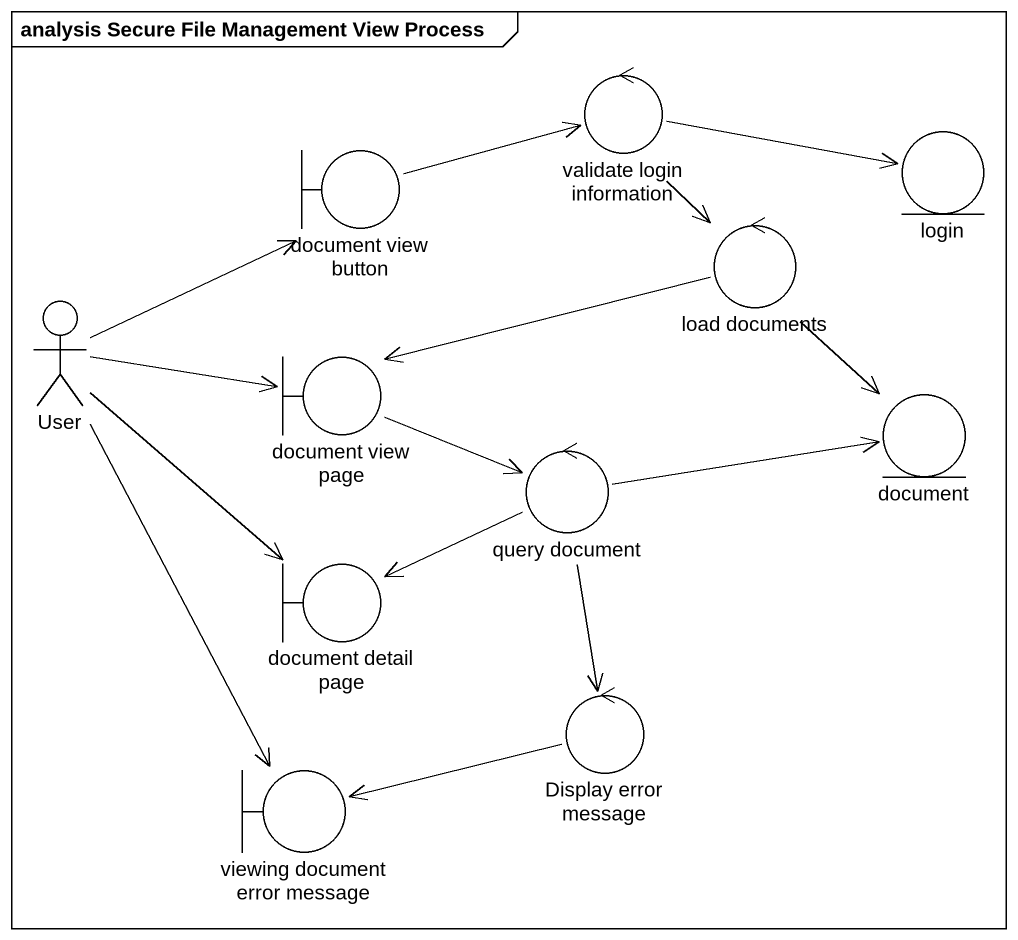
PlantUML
@startuml
mainframe analysis Secure File Management View Process
control "validate login information" as validate_login_information
boundary "document view button" as document_view_button
entity login
control "load documents" as load_documents
actor User
boundary "document view page" as document_view_page
control "query document" as query_document
entity document
boundary "document detail page" as document_detail_page
control "Display error message" as Display_error_message
boundary "viewing document error message" as viewing_document_error
validate_login_information -right-> login
validate_login_information --> load_documents
document_view_button -right-> validate_login_information
load_documents -left-> document_view_page
load_documents --> document
User -right-> document_view_button
User -right-> document_view_page
User --> document_detail_page
User --> viewing_document_error
document_view_page -right-> query_document
query_document -right-> document
query_document -left-> document_detail_page
query_document --> Display_error_message
Display_error_message -left-> viewing_document_error
@enduml
